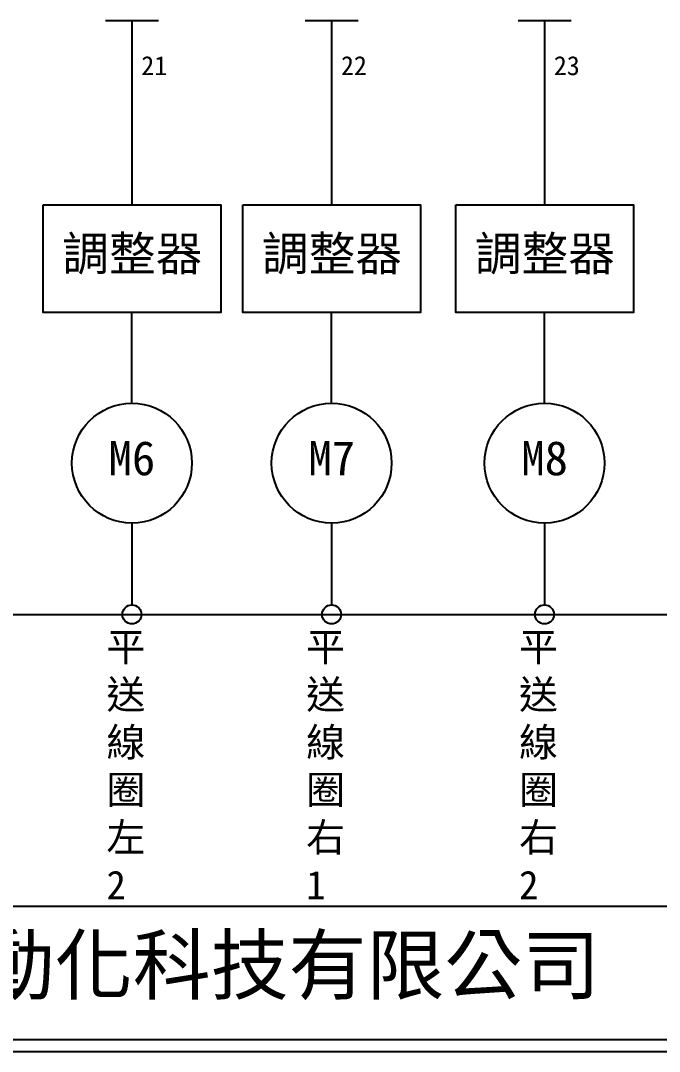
# Model space of a CAD drawing. Extents: x 10 to 297, y 3 to 207.
# Drawn here: x 77.7 to 144.8, y 3 to 111.3 of the extents above; entities that cross this region are included whole.
import ezdxf

# ---------------------------------------------------------------- set-up
doc = ezdxf.new("R2010")
doc.units = 0
doc.layers.get('0').update_dxf_attribs({"linetype": 'CONTINUOUS'})
doc.layers.add('圖框層', color=7, linetype='CONTINUOUS')
doc.layers.add('標尺寸層', color=3, linetype='CONTINUOUS')
doc.styles.add('CNS', font='romanc.shx', dxfattribs={"bigfont": 'chineset.shx'})
doc.styles.add('STSL', font='kaiu.ttf')

msp = doc.modelspace()

# ---------------------------------------------------------------- linework, layer by layer
for p, q in [((89.43, 111.3), (89.43, 91.96)), ((110.41, 111.3), (110.41, 91.96)), ((132.78, 111.3), (132.78, 91.96)), ((89.43, 71.11), (89.43, 80.64)), ((110.41, 71.11), (110.41, 80.64)), ((132.78, 71.11), (132.78, 80.64)), ((89.43, 58.51), (89.43, 49.91)), ((110.41, 58.51), (110.41, 49.91)), ((132.78, 58.51), (132.78, 49.91)), ((52.98, 48.91), (291.46, 48.91))]:
    msp.add_line(p, q)
for points in [[(80.1, 91.96), (98.76, 91.96), (98.76, 80.64), (80.1, 80.64)], [(101.08, 91.96), (119.74, 91.96), (119.74, 80.64), (101.08, 80.64)], [(123.45, 91.96), (142.11, 91.96), (142.11, 80.64), (123.45, 80.64)]]:
    msp.add_lwpolyline(points, close=True)
for centre in [(89.43, 64.81), (110.41, 64.81), (132.78, 64.81)]:
    msp.add_circle(centre, 6.3)
at = {"layer": '圖框層', "color": 7}
for p, q in [((11.25, 18.25), (295.75, 18.25)), ((11.25, 4.25), (295.75, 4.25)), ((10, 3), (297, 3))]:
    msp.add_line(p, q, dxfattribs=at)
at = {"layer": '標尺寸層', "color": 7}
for p, q in [((86.64, 111.3), (92.21, 111.3)), ((107.63, 111.3), (113.19, 111.3)), ((130, 111.3), (135.57, 111.3))]:
    msp.add_line(p, q, dxfattribs=at)
for centre in [(89.43, 48.91), (110.41, 48.91), (132.78, 48.91)]:
    msp.add_circle(centre, 1, dxfattribs=at)

# ---------------------------------------------------------------- texts
at = {"layer": '圖框層', "color": 4, "style": 'STSL'}
for s, height, p in [('21', 2, (90.41, 105.57)), ('22', 2, (111.39, 105.57)), ('23', 2, (133.76, 105.57)), ('調整器', 3.6, (82.11, 85.02)), ('調整器', 3.6, (103.09, 85.02)), ('調整器', 3.6, (125.46, 85.02)), ('M6', 3.6, (86.98, 63.53)), ('M7', 3.6, (107.97, 63.53)), ('M8', 3.6, (130.34, 63.53)), ('泓陞自動化科技有限公司', 6, (48.6, 9.08))]:
    msp.add_text(s, height=height, dxfattribs=at).set_placement(p)
at = {"layer": '標尺寸層', "color": 7, "char_height": 3, "width": 5.4243, "attachment_point": 1, "style": 'CNS'}
for s, insert in [('{\\fDFKai-SB|b0|i0|c136|p65;平送線圈\\P左2}', (86.75, 46.99)), ('{\\fDFKai-SB|b0|i0|c136|p65;平送線圈\\P右\\P1}', (107.73, 46.99)), ('{\\fDFKai-SB|b0|i0|c136|p65;平送線圈\\P右2}', (130.1, 46.99))]:
    msp.add_mtext(s, dxfattribs=dict(at, insert=insert))

doc.saveas('drawing.dxf')
